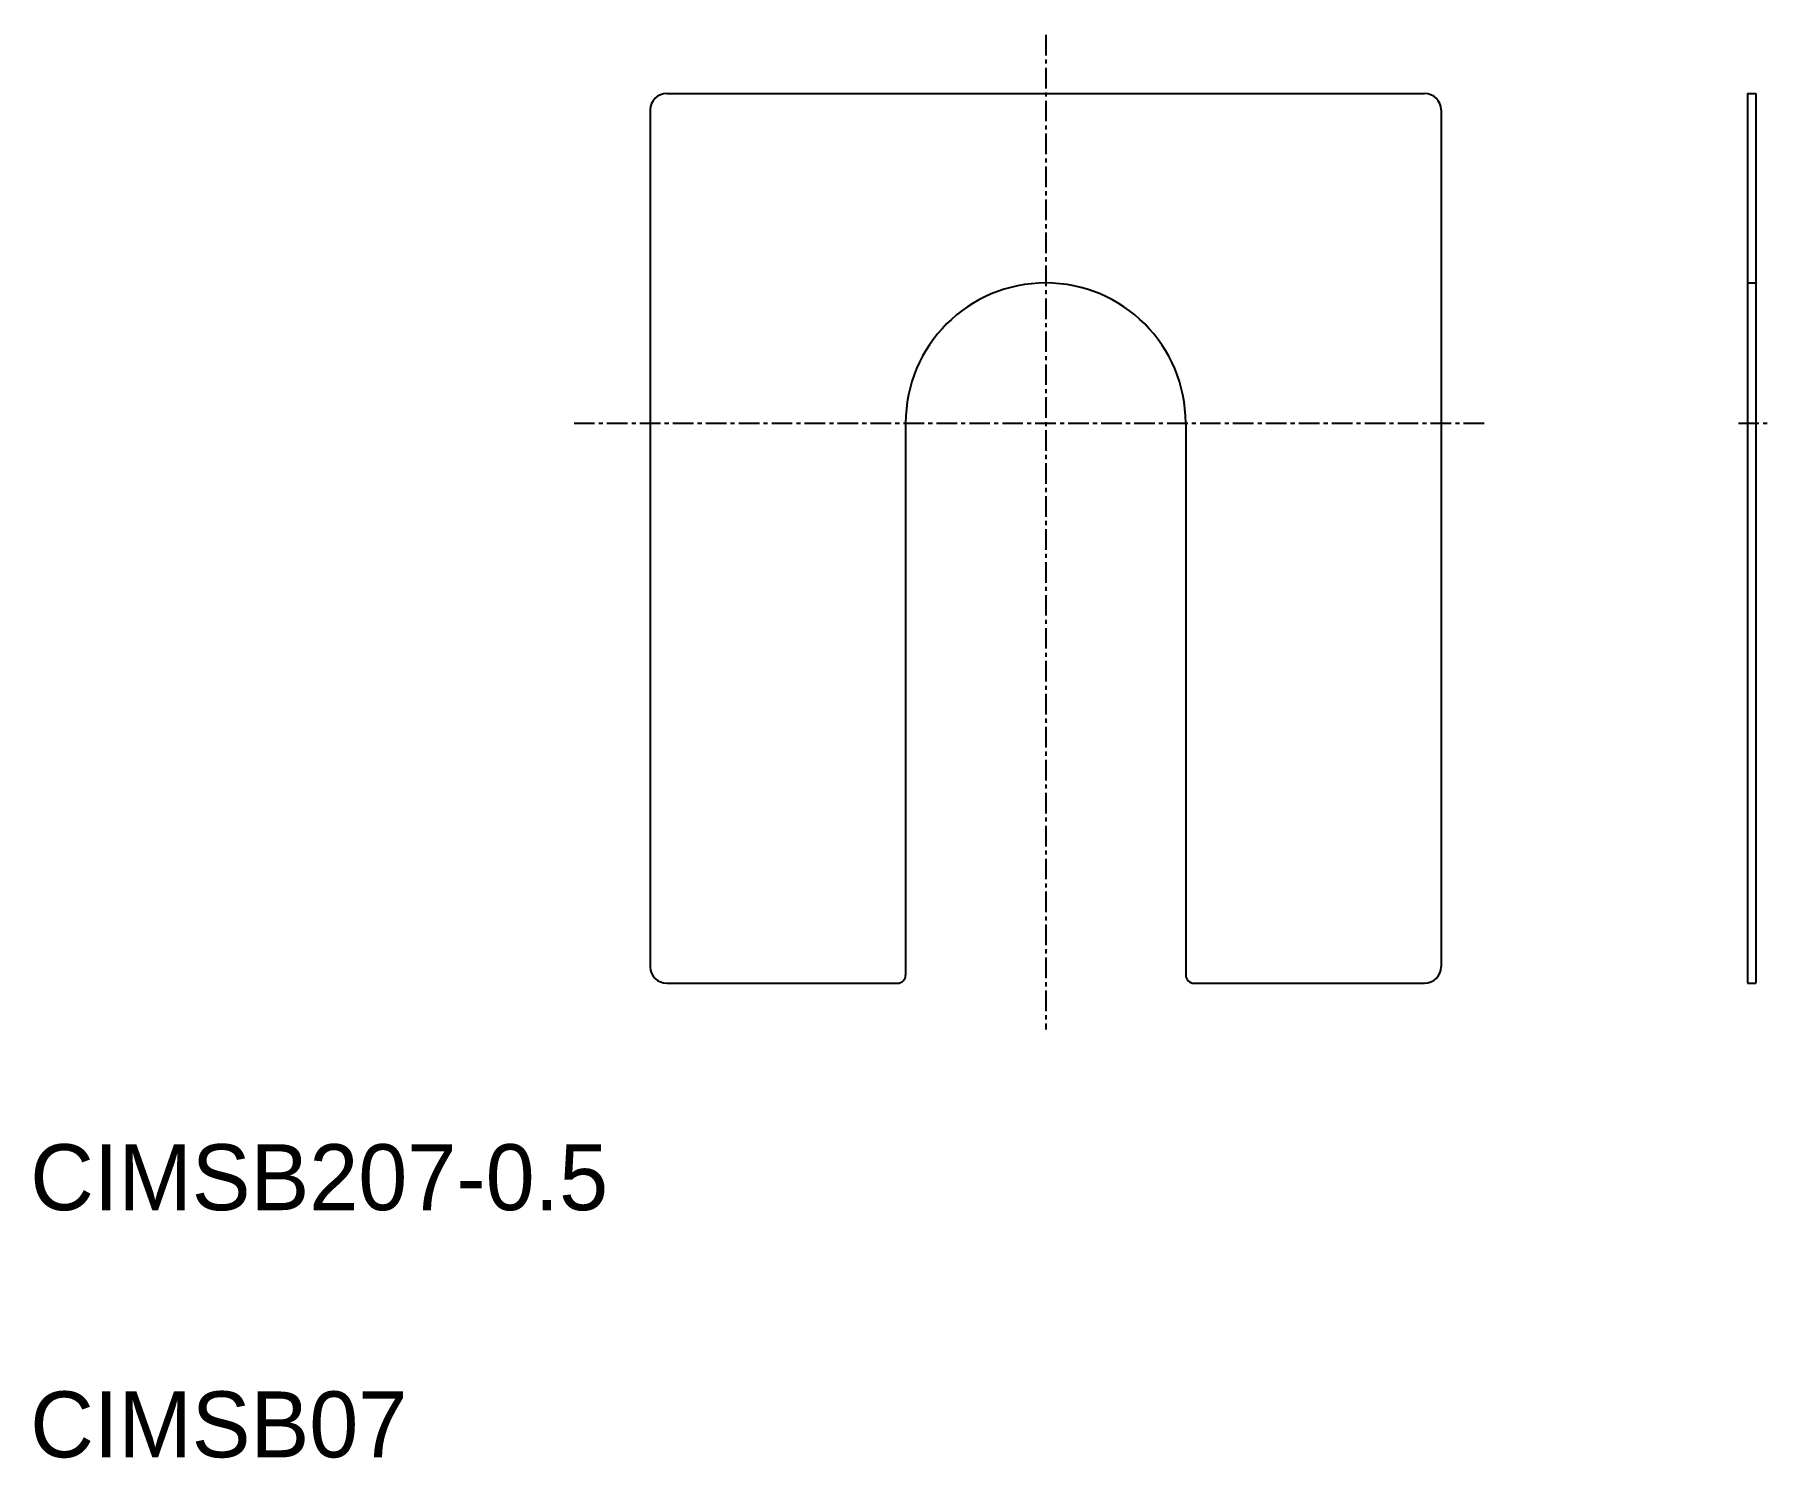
# Model space of a CAD drawing. Extents: x 10 to 116, y 10 to 96.
import ezdxf

# ---------------------------------------------------------------- set-up
doc = ezdxf.new("R2010")
doc.units = 0
doc.linetypes.add('CENTER', pattern=[2, 1.25, -0.25, 0.25, -0.25])
doc.linetypes.add('DASHED', pattern=[0.75, 0.5, -0.25])
doc.layers.get('0').update_dxf_attribs({"linetype": 'CONTINUOUS'})
doc.layers.add('CENTER', color=1, linetype='CENTER')

msp = doc.modelspace()

# ---------------------------------------------------------------- linework, layer by layer
at = {"color": 7, "linetype": 'CONTINUOUS'}
for p, q in [((48.64, 92.77), (94.64, 92.77)), ((114.25, 92.77), (114.25, 38.77)), ((114.25, 92.77), (114.75, 92.77)), ((114.75, 92.77), (114.75, 38.77)), ((47.64, 91.77), (47.64, 39.77)), ((95.64, 91.77), (95.64, 39.77)), ((63.14, 72.77), (63.14, 39.27)), ((80.14, 72.77), (80.14, 39.27)), ((48.64, 38.77), (62.64, 38.77)), ((80.64, 38.77), (94.64, 38.77)), ((114.25, 38.77), (114.75, 38.77))]:
    msp.add_line(p, q, dxfattribs=at)
at = {"color": 3, "linetype": 'DASHED'}
msp.add_line((114.25, 81.27), (114.75, 81.27), dxfattribs=at)
msp.add_line((114.25, 65.77), (114.25, 65.77))
at = {"color": 7, "linetype": 'CONTINUOUS'}
for centre, radius, start, end in [((48.64, 91.77), 1, 90, 180), ((94.64, 91.77), 1, 0, 90), ((71.64, 72.77), 8.5, 0, 180), ((48.64, 39.77), 1, 180, 270), ((62.64, 39.27), 0.5, 270, 0), ((80.64, 39.27), 0.5, 180, 270), ((94.64, 39.77), 1, 270, 0)]:
    msp.add_arc(centre, radius, start, end, dxfattribs=at)
at = {"layer": 'CENTER', "color": 1, "linetype": 'CENTER'}
for p, q in [((71.64, 96.33), (71.64, 35.97)), ((43.01, 72.77), (98.49, 72.77)), ((113.69, 72.77), (115.63, 72.77))]:
    msp.add_line(p, q, dxfattribs=at)

# ---------------------------------------------------------------- texts
at = {"color": 7, "linetype": 'CONTINUOUS'}
for s, p in [('CIMSB207-0.5', (10, 25)), ('CIMSB07', (10, 10))]:
    msp.add_text(s, height=4, dxfattribs=at).set_placement(p)

doc.saveas('drawing.dxf')
